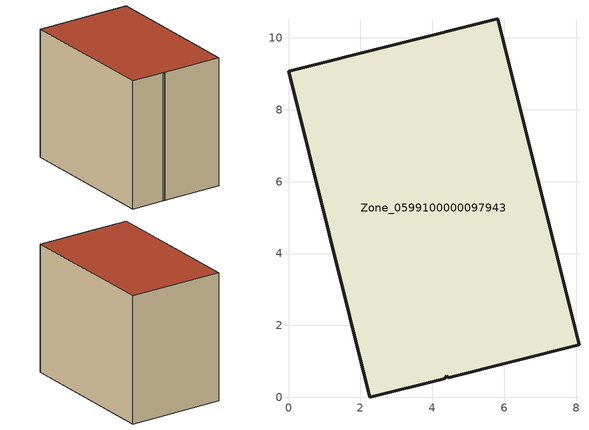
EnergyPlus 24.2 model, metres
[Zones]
Zone_0599100000097943
 floor ground (C_G): 4.45,0.55 4.41,0.61 4.34,0.52 2.26,0 0,9.07 5.82,10.53 8.08,1.46 z0
 wall outside (C_F): 4.45,0.55 8.08,1.46 5.82,10.53 0,9.07 2.26,0 4.34,0.52 4.41,0.61 4.45,0.55 z0:7.99
 roof outside (C_R): 4.41,0.61 4.45,0.55 8.08,1.46 5.82,10.53 0,9.07 2.26,0 4.34,0.52 z7.99
[BUILDING]
Pand.0599100000097943: North Axis=0; Terrain=City; Loads Convergence Tolerance Value=0.04; Temperature Convergence Tolerance Value=0.4; Solar Distribution=FullExterior; Maximum Number of Warmup Days=25; Minimum Number of Warmup Days=1
[Site:Location]
Rotterdam.The.Hague.AP_ZH_NLD Design_Conditions: Latitude=51.96; Longitude=4.45; Time Zone=1; Elevation=-4.5
[SITE:GROUNDTEMPERATURE:BUILDINGSURFACE]
18, 18, 18, 18, 18, 18, 18, 18, 18, 18, 18, 18
[MATERIAL] Thermal Absorptance=0.9; Solar Absorptance=0.7; Visible Absorptance=0.7
Name | Roughness | Thickness | Conductivity | Density | Specific Heat
G.TI.1965-1974 | MediumSmooth | 0.15 | 0.882353 | 540 | 1210
F.TI.1965-1974 | Rough | 0.3 | 0.697674 | 1920 | 840
R.TI.1965-1974 | MediumRough | 0.2 | 0.232558 | 1500 | 1000
[CONSTRUCTION]
C_G: G.TI.1965-1974
C_F: F.TI.1965-1974
C_R: R.TI.1965-1974
[ZONE]
Zone_0599100000097943: Type=1; Multiplier=1; Ceiling Height=Autocalculate; Volume=Autocalculate; Floor Area=autocalculate; Part of Total Floor Area=Yes
[ZONEINFILTRATION:DESIGNFLOWRATE]
Infil_Zone_0599100000097943: Zone or ZoneList or Space or SpaceList=Zone_0599100000097943; Schedule=AlwaysOn; Design Flow Rate Calculation Method=Flow/Area; Flow Rate per Floor Area=0.003; Constant Term Coefficient=1; Temperature Term Coefficient=0; Velocity Term Coefficient=0; Velocity Squared Term Coefficient=0
[HVACTEMPLATE:ZONE:IDEALLOADSAIRSYSTEM]
Zone_0599100000097943: Maximum Heating Supply Air Temperature=50; Minimum Cooling Supply Air Temperature=13; Maximum Heating Supply Air Humidity Ratio=0.0156; Minimum Cooling Supply Air Humidity Ratio=0.0077; Heating Limit=NoLimit; Cooling Limit=NoLimit; Dehumidification Control Type=ConstantSensibleHeatRatio; Cooling Sensible Heat Ratio=0.7; Dehumidification Setpoint=60; Humidification Control Type=None; Humidification Setpoint=30; Outdoor Air Method=None; Outdoor Air Flow Rate per Person=0.00944; Outdoor Air Flow Rate per Zone Floor Area=0; Outdoor Air Flow Rate per Zone=0; Demand Controlled Ventilation Type=None; Outdoor Air Economizer Type=NoEconomizer; Heat Recovery Type=None; Sensible Heat Recovery Effectiveness=0.7; Latent Heat Recovery Effectiveness=0.65
[ZONECONTROL:THERMOSTAT]
ThermostatControl_Zone_0599100000097943: Zone or ZoneList=Zone_0599100000097943; Control Type Schedule=DualSetpointControlType; Control 1=Thermostat_Zone_0599100000097943; Temperature Difference Between Cutout And Setpoint=0
[THERMOSTATSETPOINT:DUALSETPOINT]
Thermostat_Zone_0599100000097943: Heating Setpoint Temperature Schedule=HeatingSetpoint_Zone_0599100000097943; Cooling Setpoint Temperature Schedule=CoolingSetpoint_Zone_0599100000097943
[SCHEDULE:COMPACT]
HeatingSetpoint_Zone_0599100000097943: Through: 12/31, For: AllDays, Until: 24:00, 21
CoolingSetpoint_Zone_0599100000097943: Through: 12/31, For: AllDays, Until: 24:00, 24
DualSetpointControlType: Through: 12/31, For: AllDays, Until: 24:00, 4
AlwaysOn: Through: 12/31, For: AllDays, Until: 24:00, 1
